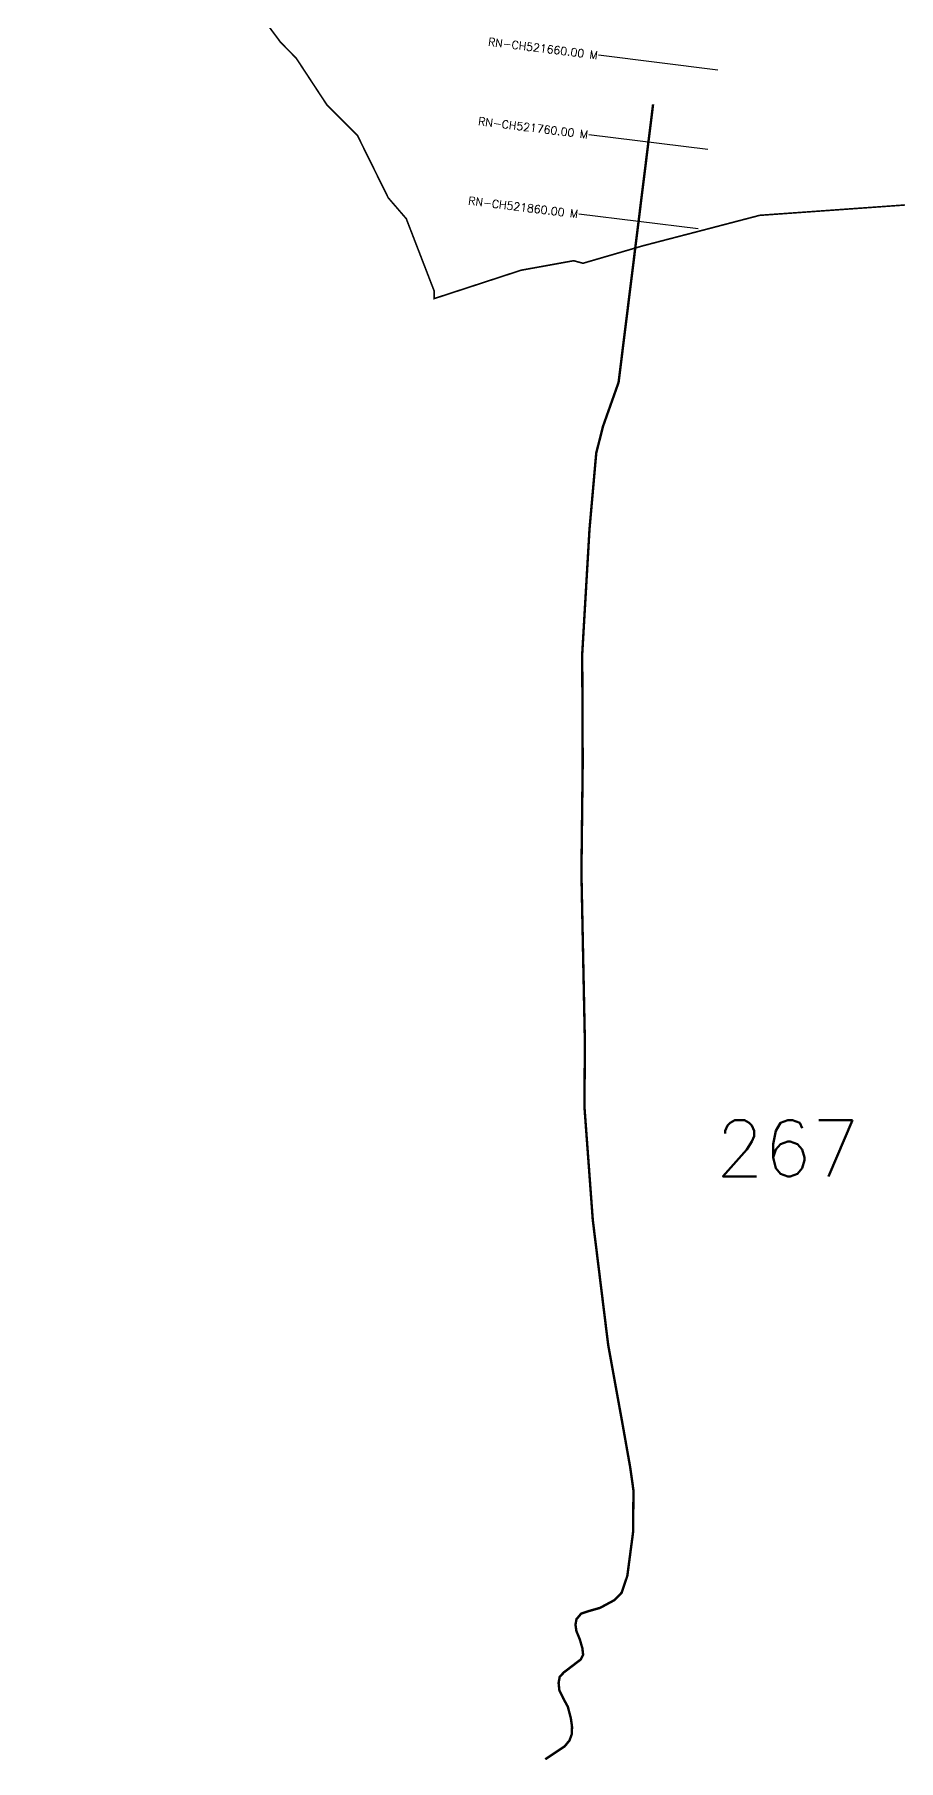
# Model space of a CAD drawing. Header units: metres. Extents: x 315466 to 321195, y 1876443 to 1881253.
# Drawn here: x 317688 to 318766, y 1876443 to 1878599 of the extents above; entities that cross this region are included whole.
import ezdxf
from ezdxf.enums import TextEntityAlignment as Align

# ---------------------------------------------------------------- set-up
doc = ezdxf.new("R2010")
doc.units = ezdxf.units.M
for name, color, linetype in [('CS', 134, 'Continuous'), ('CSMark', 6, 'Continuous'), ('NATURALLY PROTECTED', 3, 'Continuous')]:
    doc.layers.add(name, color=color, linetype=linetype)
doc.styles.get("Standard").update_dxf_attribs({"font": 'simplex.shx'})

msp = doc.modelspace()

# ---------------------------------------------------------------- linework, layer by layer
at = {"color": 6, "const_width": 2, "flags": 128}
msp.add_lwpolyline([(318844.7, 1878391.3), (318593.2, 1878373.4), (318520.6, 1878354.4), (318448, 1878335.5), (318372.5, 1878313.5), (318360.9, 1878316.7), (318295.2, 1878304.8), (318186.6, 1878269.3), (318186.7, 1878279), (318151.9, 1878369.2), (318129.4, 1878395.3), (318091.1, 1878472.9), (318052.6, 1878511.7), (318014.3, 1878570), (317995.1, 1878589.4), (317937.5, 1878667.1), (317888, 1878706.2), (317899.2, 1878725.3), (317880.2, 1878783.5), (317861.3, 1878880.2), (317842.3, 1878919), (317772.5, 1879018), (317727.1, 1879074.3), (317688.8, 1879132.6)], dxfattribs=at)
at = {"layer": 'CS'}
for p, q in [((318540.9, 1878554.8), (318392.1, 1878573.3)), ((318528.6, 1878455.6), (318379.8, 1878474)), ((318516.3, 1878356.4), (318367.5, 1878374.8))]:
    msp.add_line(p, q, dxfattribs=at)
at = {"layer": 'NATURALLY PROTECTED', "const_width": 3, "flags": 128}
msp.add_lwpolyline([(318460.1, 1878512.1), (318417, 1878164.7), (318397.6, 1878109.9), (318389.1, 1878076.4), (318380.7, 1877981.4), (318371.6, 1877825.4), (318372.2, 1877688.8), (318370.6, 1877552.3), (318374.9, 1877341.8), (318374.4, 1877259.2), (318384.8, 1877118.2), (318404, 1876962.3), (318417.5, 1876887.7), (318421.6, 1876865.2), (318431.5, 1876809.3), (318435.6, 1876780.2), (318435.1, 1876728.2), (318427.9, 1876673.6), (318420.8, 1876652.6), (318411.7, 1876643.3), (318393.9, 1876633.7), (318378.2, 1876629.2), (318370.3, 1876626.5), (318364.4, 1876619.5), (318363.2, 1876612.6), (318364.3, 1876604.7), (318368.5, 1876594.6), (318371.8, 1876583.2), (318372.7, 1876575.2), (318369.8, 1876569.2), (318362.7, 1876563.8), (318348.7, 1876553.1), (318343.5, 1876547.5), (318342.1, 1876539.9), (318343.1, 1876530.4), (318348.1, 1876520.3), (318353.6, 1876510.2), (318357.4, 1876495.9), (318358.9, 1876485), (318358.5, 1876475.7), (318355.7, 1876468), (318349.6, 1876460.6), (318325.5, 1876444.5)], dxfattribs=at)

# ---------------------------------------------------------------- texts
at = {"insert": (318538.2, 1877242.8), "char_height": 70, "attachment_point": 1}
msp.add_mtext_dynamic_manual_height_columns('267', width=95.172, gutter_width=1, heights=[0], dxfattribs=at)
at = {"layer": 'CSMark'}
for s, p in [('RN-CH521660.00 M', (318391.1, 1878573.4)), ('RN-CH521760.00 M', (318378.8, 1878474.2)), ('RN-CH521860.00 M', (318366.5, 1878374.9))]:
    msp.add_text(s, height=10, rotation=352.94, dxfattribs=at).set_placement(p, align=Align.MIDDLE_RIGHT)

doc.saveas('drawing.dxf')
